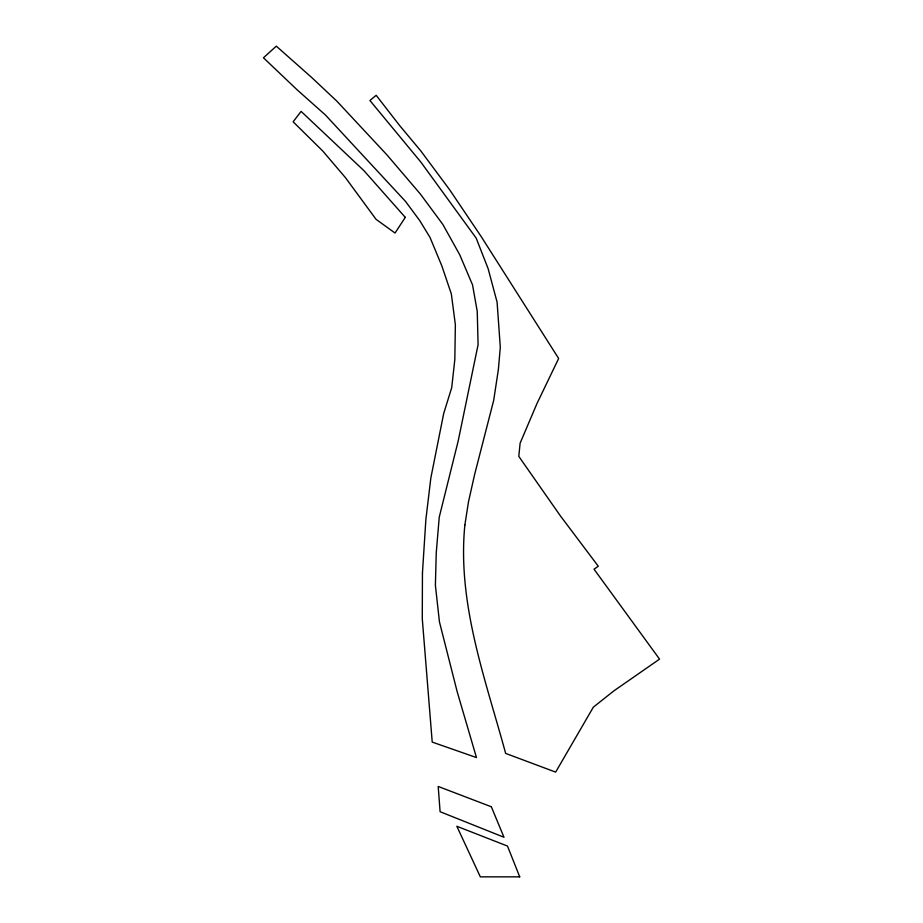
<?xml version="1.0" encoding="UTF-8"?>
<svg xmlns="http://www.w3.org/2000/svg" width="923" height="923" viewBox="0 0 923 923"><rect width="100%" height="100%" fill="white"/><g stroke="black" fill="none" stroke-linecap="round" stroke-linejoin="round"><path stroke-width="1.38" d="M422.446 573.114L422.273 618.675L432.218 742.092L476.464 757.564L457.162 691.673L439.44 621.848L435.391 585.332L436.244 552.877L439.233 517.215L458.235 440.767L478.091 344.683L477.237 311.363L472.541 284.884L459.735 254.783L442.855 224.451L420.438 194.13L386.91 154.845L336.941 101.242L311.743 77.544L276.3 46.15L263.447 57.791L297.137 89.819L325.404 114.971L405.566 201.468L419.723 220.585L430.014 237.407L441.875 265.997L451.335 293.941L455.362 324.734L454.831 359.485L451.705 387.695L443.709 413.435L430.833 478.033L425.861 519.661L422.446 573.114M464.857 525.118C457.139 603.527 485.417 679.005 505.654 753.41L555.658 772.113L593.339 707.156L614.107 690.704L659.553 659.137L594.043 569.214L598.289 566.237L560.446 515.957L518.795 456.377L520.111 443.19L537.082 403.316L558.657 358.482L480.975 236.242L449.513 189.584L420.865 151.003L399.728 125.655L376.18 95.311L369.915 100.492L420.865 162.102L476.176 238.122L488.129 268.662L497.093 302.179L500.301 347.244L498.385 369.442L493.678 400.409L474.676 474.295L468.48 501.847L464.857 525.118M405.289 217.367L395.032 233.034L376.053 219.328L345.467 177.678L322.796 151.049L293.133 121.79L301.117 111.395L363.95 170.674L405.289 217.367M519.73 876.85L480.329 876.85L456.839 826.27L507.488 846.068L519.73 876.85M491.336 806.771L438.194 786.454L440.098 811.709L503.981 837.253L491.336 806.771"/></g></svg>
